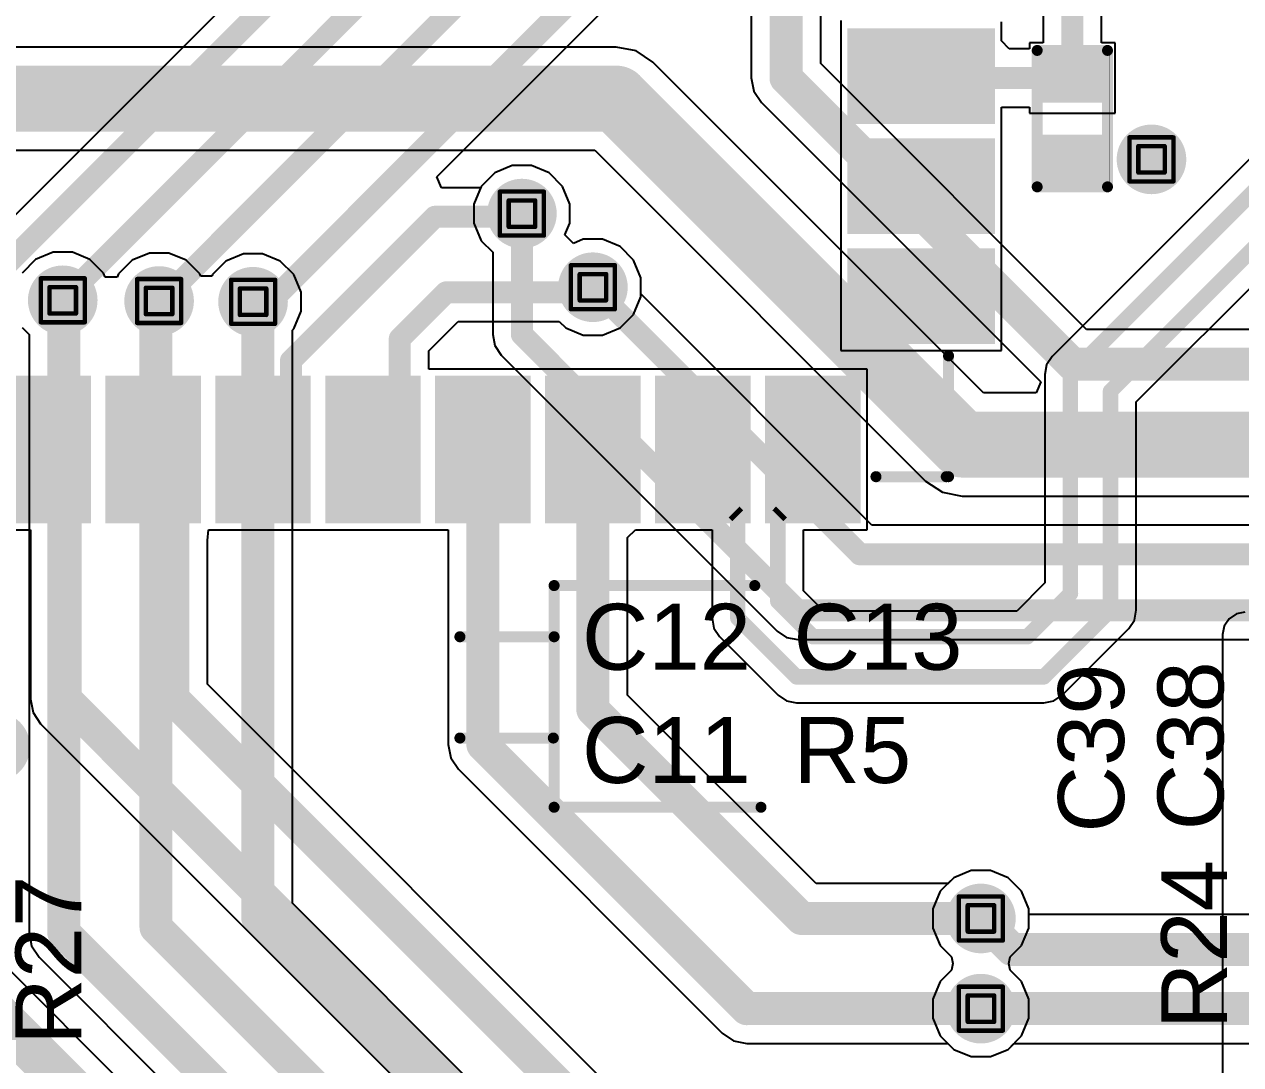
# Model space of a CAD drawing. Header units: inches. Extents: x -6 to 198, y 0 to 119.
# Drawn here: x 8.78 to 22.82, y 11.8 to 23.81 of the extents above; entities that cross this region are included whole.
import ezdxf

# ---------------------------------------------------------------- set-up
doc = ezdxf.new("R2010")
doc.units = ezdxf.units.IN
for name, color, linetype in [('Bottom Layer', 5, 'Continuous'), ('Bottom Solder', 6, 'Continuous'), ('Drill Drawing', 1, 'Continuous'), ('Top Layer', 1, 'Continuous'), ('Top Overlay', 2, 'Continuous'), ('Top Paste', 8, 'Continuous'), ('Top Solder', 216, 'Continuous'), ('Via Holes', 16, 'Continuous')]:
    doc.layers.add(name, color=color, linetype=linetype)
doc.styles.add('Arial', font='', dxfattribs={"height": 0.2})
doc.styles.get('Arial').set_extended_font_data('Arial')

# ---------------------------------------------------------------- blocks, each defined once
blk = doc.blocks.new('R___0402_24')
at = {"layer": 'Top Layer'}
for points in [[(-0.699, -0.318), (-0.699, 0.318), (-0.241, 0.318), (-0.241, -0.318)], [(0.241, -0.318), (0.241, 0.318), (0.699, 0.318), (0.699, -0.318)]]:
    blk.add_hatch(color=1, dxfattribs=at).paths.add_polyline_path(points)
at = {"layer": 'Top Paste'}
for points in [[(-0.699, -0.318), (-0.699, 0.318), (-0.241, 0.318), (-0.241, -0.318)], [(0.241, -0.318), (0.241, 0.318), (0.699, 0.318), (0.699, -0.318)]]:
    blk.add_hatch(color=8, dxfattribs=at).paths.add_polyline_path(points)
at = {"layer": 'Top Solder'}
for points in [[(-0.754, -0.373), (-0.754, 0.373), (-0.186, 0.373), (-0.186, -0.373)], [(0.186, -0.373), (0.186, 0.373), (0.754, 0.373), (0.754, -0.373)]]:
    blk.add_hatch(color=216, dxfattribs=at).paths.add_polyline_path(points)
at = {"layer": 'Top Overlay'}
for points, const_width in [([(-0.787, 0.406), (0.787, 0.406)], 0.127), ([(-0.787, 0.406), (-0.787, -0.406)], 0.127), ([(0.787, 0.406), (0.787, -0.406)], 0.127), ([(-0.787, -0.406), (0.787, -0.406)], 0.127), ([(-0.813, -0.432), (0.813, -0.432)], 0.00323)]:
    blk.add_lwpolyline(points, dxfattribs=dict(at, const_width=const_width))
for points, const_width in [([(-0.819, 0.406, 1), (-0.756, 0.406, 1)], 0.0635), ([(-0.819, 0.406, 1), (-0.756, 0.406, 1)], 0.0635), ([(0.756, 0.406, 1), (0.819, 0.406, 1)], 0.0635), ([(0.756, 0.406, 1), (0.819, 0.406, 1)], 0.0635), ([(-0.819, -0.406, 1), (-0.756, -0.406, 1)], 0.0635), ([(-0.819, -0.406, 1), (-0.756, -0.406, 1)], 0.0635), ([(0.756, -0.406, 1), (0.819, -0.406, 1)], 0.0635), ([(0.756, -0.406, 1), (0.819, -0.406, 1)], 0.0635), ([(-0.814, -0.432, 1), (-0.812, -0.432, 1)], 0.00161), ([(0.812, -0.432, 1), (0.814, -0.432, 1)], 0.00161)]:
    blk.add_lwpolyline(points, format="xyb", close=True, dxfattribs=dict(at, const_width=const_width))
blk = doc.blocks.new('41_SMD_M______31')
at = {"layer": 'Top Layer'}
for points in [[(-9.5, 1.71), (-8, 1.71), (-8, 0.81), (-9.5, 0.81)], [(-9.5, 0.44), (-8, 0.44), (-8, -0.46), (-9.5, -0.46)], [(-9.5, -0.83), (-8, -0.83), (-8, -1.73), (-9.5, -1.73)], [(-9.5, -2.1), (-8, -2.1), (-8, -3), (-9.5, -3)], [(-9.5, -3.37), (-8, -3.37), (-8, -4.27), (-9.5, -4.27)], [(-9.5, -4.64), (-8, -4.64), (-8, -5.54), (-9.5, -5.54)], [(-9.5, -5.91), (-8, -5.91), (-8, -6.81), (-9.5, -6.81)], [(-9.5, -7.18), (-8, -7.18), (-8, -8.08), (-9.5, -8.08)], [(-7.43, -9.63), (-7.43, -8.13), (-6.53, -8.13), (-6.53, -9.63)], [(-6.16, -9.63), (-6.16, -8.13), (-5.26, -8.13), (-5.26, -9.63)], [(-4.89, -9.63), (-4.89, -8.13), (-3.99, -8.13), (-3.99, -9.63)]]:
    blk.add_hatch(color=1, dxfattribs=at).paths.add_polyline_path(points)
at = {"layer": 'Top Paste'}
for points in [[(-9.5, 1.71), (-8, 1.71), (-8, 0.81), (-9.5, 0.81)], [(-9.5, 0.44), (-8, 0.44), (-8, -0.46), (-9.5, -0.46)], [(-9.5, -0.83), (-8, -0.83), (-8, -1.73), (-9.5, -1.73)], [(-9.5, -2.1), (-8, -2.1), (-8, -3), (-9.5, -3)], [(-9.5, -3.37), (-8, -3.37), (-8, -4.27), (-9.5, -4.27)], [(-9.5, -4.64), (-8, -4.64), (-8, -5.54), (-9.5, -5.54)], [(-9.5, -5.91), (-8, -5.91), (-8, -6.81), (-9.5, -6.81)], [(-9.5, -7.18), (-8, -7.18), (-8, -8.08), (-9.5, -8.08)], [(-7.43, -9.63), (-7.43, -8.13), (-6.53, -8.13), (-6.53, -9.63)], [(-6.16, -9.63), (-6.16, -8.13), (-5.26, -8.13), (-5.26, -9.63)], [(-4.89, -9.63), (-4.89, -8.13), (-3.99, -8.13), (-3.99, -9.63)]]:
    blk.add_hatch(color=8, dxfattribs=at).paths.add_polyline_path(points)
at = {"layer": 'Top Solder'}
for points in [[(-9.602, 1.812), (-7.898, 1.812), (-7.898, 0.708), (-9.602, 0.708)], [(-9.602, 0.542), (-7.898, 0.542), (-7.898, -0.562), (-9.602, -0.562)], [(-9.602, -0.728), (-7.898, -0.728), (-7.898, -1.832), (-9.602, -1.832)], [(-9.602, -1.998), (-7.898, -1.998), (-7.898, -3.102), (-9.602, -3.102)], [(-9.602, -3.268), (-7.898, -3.268), (-7.898, -4.372), (-9.602, -4.372)], [(-9.602, -4.538), (-7.898, -4.538), (-7.898, -5.642), (-9.602, -5.642)], [(-9.602, -5.808), (-7.898, -5.808), (-7.898, -6.912), (-9.602, -6.912)], [(-9.602, -7.078), (-7.898, -7.078), (-7.898, -8.182), (-9.602, -8.182)], [(-7.532, -9.732), (-7.532, -8.028), (-6.428, -8.028), (-6.428, -9.732)], [(-6.262, -9.732), (-6.262, -8.028), (-5.158, -8.028), (-5.158, -9.732)], [(-4.992, -9.732), (-4.992, -8.028), (-3.888, -8.028), (-3.888, -9.732)]]:
    blk.add_hatch(color=216, dxfattribs=at).paths.add_polyline_path(points)
at = {"layer": 'Top Overlay', "const_width": 0.127}
for points in [[(-9.064, -8.359), (-9.064, -9.171)], [(-9.064, -9.197), (-7.669, -9.197)]]:
    blk.add_lwpolyline(points, dxfattribs=at)
at = {"layer": 'Top Overlay', "const_width": 0.0635}
for points in [[(-9.096, -8.359, 1), (-9.032, -8.359, 1)], [(-9.096, -9.171, 1), (-9.032, -9.171, 1)], [(-9.096, -9.197, 1), (-9.032, -9.197, 1)], [(-7.701, -9.197, 1), (-7.637, -9.197, 1)]]:
    blk.add_lwpolyline(points, format="xyb", close=True, dxfattribs=at)

msp = doc.modelspace()

# ---------------------------------------------------------------- hatches: boundary and pattern name
at = {"layer": 'Bottom Layer'}
h = msp.add_hatch(color=5, dxfattribs=at)
edge = h.paths.add_edge_path()
edge.add_arc((21.793, 22.25), 0.3, 0, 360)
h = msp.add_hatch(color=5, dxfattribs=at)
edge = h.paths.add_edge_path()
edge.add_arc((14.522, 21.624), 0.3, 0, 360)
h = msp.add_hatch(color=5, dxfattribs=at)
edge = h.paths.add_edge_path()
edge.add_arc((15.342, 20.774), 0.3, 0, 360)
h = msp.add_hatch(color=5, dxfattribs=at)
edge = h.paths.add_edge_path()
edge.add_arc((9.219, 20.623), 0.3, 0, 360)
h = msp.add_hatch(color=5, dxfattribs=at)
edge = h.paths.add_edge_path()
edge.add_arc((10.332, 20.615), 0.3, 0, 360)
h = msp.add_hatch(color=5, dxfattribs=at)
edge = h.paths.add_edge_path()
edge.add_arc((11.417, 20.606), 0.3, 0, 360)
h = msp.add_hatch(color=5, dxfattribs=at)
edge = h.paths.add_edge_path()
edge.add_arc((19.823, 13.487), 0.3, 0, 360)
h = msp.add_hatch(color=5, dxfattribs=at)
edge = h.paths.add_edge_path()
edge.add_arc((19.823, 12.446), 0.3, 0, 360)
at = {"layer": 'Bottom Solder'}
h = msp.add_hatch(color=6, dxfattribs=at)
edge = h.paths.add_edge_path()
edge.add_arc((21.793, 22.25), 0.402, 0, 360)
h = msp.add_hatch(color=6, dxfattribs=at)
edge = h.paths.add_edge_path()
edge.add_arc((14.522, 21.624), 0.402, 0, 360)
h = msp.add_hatch(color=6, dxfattribs=at)
edge = h.paths.add_edge_path()
edge.add_arc((15.342, 20.774), 0.402, 0, 360)
h = msp.add_hatch(color=6, dxfattribs=at)
edge = h.paths.add_edge_path()
edge.add_arc((9.219, 20.623), 0.402, 0, 360)
h = msp.add_hatch(color=6, dxfattribs=at)
edge = h.paths.add_edge_path()
edge.add_arc((10.332, 20.615), 0.402, 0, 360)
h = msp.add_hatch(color=6, dxfattribs=at)
edge = h.paths.add_edge_path()
edge.add_arc((11.417, 20.606), 0.402, 0, 360)
h = msp.add_hatch(color=6, dxfattribs=at)
edge = h.paths.add_edge_path()
edge.add_arc((8.44, 15.469), 0.402, 0, 360)
h = msp.add_hatch(color=6, dxfattribs=at)
edge = h.paths.add_edge_path()
edge.add_arc((19.823, 13.487), 0.402, 0, 360)
h = msp.add_hatch(color=6, dxfattribs=at)
edge = h.paths.add_edge_path()
edge.add_arc((19.823, 12.446), 0.402, 0, 360)
at = {"layer": 'Top Layer'}
h = msp.add_hatch(color=1, dxfattribs=at)
edge = h.paths.add_edge_path()
edge.add_arc((21.793, 22.25), 0.3, 0, 360)
h = msp.add_hatch(color=1, dxfattribs=at)
edge = h.paths.add_edge_path()
edge.add_arc((14.522, 21.624), 0.3, 0, 360)
h = msp.add_hatch(color=1, dxfattribs=at)
edge = h.paths.add_edge_path()
edge.add_arc((15.342, 20.774), 0.3, 0, 360)
h = msp.add_hatch(color=1, dxfattribs=at)
edge = h.paths.add_edge_path()
edge.add_arc((9.219, 20.623), 0.3, 0, 360)
h = msp.add_hatch(color=1, dxfattribs=at)
edge = h.paths.add_edge_path()
edge.add_arc((10.332, 20.615), 0.3, 0, 360)
h = msp.add_hatch(color=1, dxfattribs=at)
edge = h.paths.add_edge_path()
edge.add_arc((11.417, 20.606), 0.3, 0, 360)
h = msp.add_hatch(color=1, dxfattribs=at)
edge = h.paths.add_edge_path()
edge.add_arc((19.823, 13.487), 0.3, 0, 360)
h = msp.add_hatch(color=1, dxfattribs=at)
edge = h.paths.add_edge_path()
edge.add_arc((19.823, 12.446), 0.3, 0, 360)
at = {"layer": 'Top Solder'}
h = msp.add_hatch(color=216, dxfattribs=at)
edge = h.paths.add_edge_path()
edge.add_arc((21.793, 22.25), 0.402, 0, 360)
h = msp.add_hatch(color=216, dxfattribs=at)
edge = h.paths.add_edge_path()
edge.add_arc((14.522, 21.624), 0.402, 0, 360)
h = msp.add_hatch(color=216, dxfattribs=at)
edge = h.paths.add_edge_path()
edge.add_arc((15.342, 20.774), 0.402, 0, 360)
h = msp.add_hatch(color=216, dxfattribs=at)
edge = h.paths.add_edge_path()
edge.add_arc((9.219, 20.623), 0.402, 0, 360)
h = msp.add_hatch(color=216, dxfattribs=at)
edge = h.paths.add_edge_path()
edge.add_arc((10.332, 20.615), 0.402, 0, 360)
h = msp.add_hatch(color=216, dxfattribs=at)
edge = h.paths.add_edge_path()
edge.add_arc((11.417, 20.606), 0.402, 0, 360)
h = msp.add_hatch(color=216, dxfattribs=at)
edge = h.paths.add_edge_path()
edge.add_arc((8.44, 15.469), 0.402, 0, 360)
h = msp.add_hatch(color=216, dxfattribs=at)
edge = h.paths.add_edge_path()
edge.add_arc((19.823, 13.487), 0.402, 0, 360)
h = msp.add_hatch(color=216, dxfattribs=at)
edge = h.paths.add_edge_path()
edge.add_arc((19.823, 12.446), 0.402, 0, 360)
at = {"layer": 'Via Holes'}
h = msp.add_hatch(color=7, dxfattribs=at)
edge = h.paths.add_edge_path()
edge.add_arc((21.793, 22.25), 0.15, 0, 360)
h = msp.add_hatch(color=7, dxfattribs=at)
edge = h.paths.add_edge_path()
edge.add_arc((14.522, 21.624), 0.15, 0, 360)
h = msp.add_hatch(color=7, dxfattribs=at)
edge = h.paths.add_edge_path()
edge.add_arc((15.342, 20.774), 0.15, 0, 360)
h = msp.add_hatch(color=7, dxfattribs=at)
edge = h.paths.add_edge_path()
edge.add_arc((9.219, 20.623), 0.15, 0, 360)
h = msp.add_hatch(color=7, dxfattribs=at)
edge = h.paths.add_edge_path()
edge.add_arc((10.332, 20.615), 0.15, 0, 360)
h = msp.add_hatch(color=7, dxfattribs=at)
edge = h.paths.add_edge_path()
edge.add_arc((11.417, 20.606), 0.15, 0, 360)
h = msp.add_hatch(color=7, dxfattribs=at)
edge = h.paths.add_edge_path()
edge.add_arc((19.823, 13.487), 0.15, 0, 360)
h = msp.add_hatch(color=7, dxfattribs=at)
edge = h.paths.add_edge_path()
edge.add_arc((19.823, 12.446), 0.15, 0, 360)

# ---------------------------------------------------------------- linework, layer by layer
at = {"layer": 'Bottom Layer'}
for p, q in [((17.171, 27.909), (17.171, 23.19)), ((17.974, 23.356), (17.974, 27.909)), ((15.612, 23.547), (5.06, 23.547)), ((15.84, 23.502), (15.612, 23.547)), ((16.034, 23.373), (15.84, 23.502)), ((19.852, 19.554), (16.034, 23.373)), ((21.043, 20.287), (17.974, 23.356)), ((17.171, 23.19), (17.202, 23.037)), ((17.202, 23.037), (17.289, 22.906)), ((17.289, 22.906), (20.514, 19.681)), ((5.06, 22.356), (15.366, 22.356)), ((15.366, 22.356), (19.185, 18.537)), ((14.208, 22.093), (14.052, 21.937)), ((14.411, 22.178), (14.208, 22.093)), ((14.632, 22.178), (14.411, 22.178)), ((14.835, 22.093), (14.632, 22.178)), ((14.991, 21.937), (14.835, 22.093)), ((14.052, 21.937), (13.968, 21.734)), ((15.076, 21.734), (14.991, 21.937)), ((13.968, 21.734), (13.968, 21.513)), ((15.076, 21.513), (15.076, 21.734)), ((13.968, 21.513), (14.052, 21.31)), ((15.019, 21.378), (15.076, 21.513)), ((15.117, 21.28), (15.019, 21.378)), ((14.052, 21.31), (14.185, 21.177)), ((15.231, 21.328), (15.117, 21.28)), ((15.452, 21.328), (15.231, 21.328)), ((15.655, 21.244), (15.452, 21.328)), ((15.811, 21.088), (15.655, 21.244)), ((8.906, 21.093), (8.75, 20.937)), ((9.109, 21.177), (8.906, 21.093)), ((9.33, 21.177), (9.109, 21.177)), ((9.533, 21.093), (9.33, 21.177)), ((9.689, 20.937), (9.533, 21.093)), ((10.019, 21.085), (9.863, 20.929)), ((10.222, 21.169), (10.019, 21.085)), ((10.443, 21.169), (10.222, 21.169)), ((10.646, 21.085), (10.443, 21.169)), ((10.802, 20.929), (10.646, 21.085)), ((11.104, 21.076), (10.948, 20.92)), ((11.307, 21.16), (11.104, 21.076)), ((11.528, 21.16), (11.307, 21.16)), ((11.731, 21.076), (11.528, 21.16)), ((11.887, 20.92), (11.731, 21.076)), ((14.185, 21.177), (14.185, 20.229)), ((15.896, 20.884), (15.811, 21.088)), ((9.709, 20.889), (9.689, 20.937)), ((9.846, 20.889), (9.709, 20.889)), ((9.863, 20.929), (9.846, 20.889)), ((10.813, 20.902), (10.802, 20.929)), ((10.94, 20.902), (10.813, 20.902)), ((10.948, 20.92), (10.94, 20.902)), ((11.971, 20.717), (11.887, 20.92)), ((15.896, 20.696), (15.896, 20.884)), ((11.971, 20.496), (11.971, 20.717)), ((18.564, 18.027), (15.896, 20.696)), ((11.887, 20.293), (11.971, 20.496)), ((8.75, 20.309), (8.83, 20.229)), ((8.83, 20.229), (8.83, 13.324)), ((11.872, 20.278), (11.887, 20.293)), ((11.872, 13.662), (11.872, 20.278)), ((14.185, 20.229), (14.211, 20.1)), ((36.823, 20.287), (21.043, 20.287)), ((14.211, 20.1), (14.284, 19.991)), ((14.284, 19.991), (17.469, 16.805)), ((20.514, 19.681), (20.462, 19.554)), ((20.462, 19.554), (19.852, 19.554)), ((19.185, 18.537), (19.378, 18.408)), ((19.378, 18.408), (19.606, 18.363)), ((19.606, 18.363), (52.487, 18.363)), ((47.133, 18.027), (18.564, 18.027)), ((17.469, 16.805), (17.578, 16.732)), ((17.578, 16.732), (17.707, 16.707)), ((17.707, 16.707), (46.371, 16.707)), ((19.509, 13.957), (19.353, 13.801)), ((19.712, 14.041), (19.509, 13.957)), ((19.933, 14.041), (19.712, 14.041)), ((20.136, 13.957), (19.933, 14.041)), ((20.292, 13.801), (20.136, 13.957)), ((19.353, 13.801), (19.269, 13.598)), ((20.377, 13.598), (20.292, 13.801)), ((15.65, 9.885), (11.872, 13.662)), ((10.499, 10.998), (7.972, 13.525)), ((19.269, 13.598), (19.269, 13.377)), ((20.377, 13.531), (20.377, 13.598)), ((31.734, 13.531), (20.377, 13.531)), ((19.269, 13.377), (19.353, 13.174)), ((8.83, 13.324), (8.86, 13.17)), ((8.86, 13.17), (8.947, 13.04)), ((19.353, 13.174), (19.484, 13.043)), ((8.947, 13.04), (13.772, 8.216)), ((19.484, 13.043), (19.499, 12.967)), ((19.499, 12.967), (19.484, 12.891)), ((19.484, 12.891), (19.353, 12.76)), ((19.353, 12.76), (19.269, 12.556)), ((19.269, 12.556), (19.269, 12.336)), ((19.269, 12.336), (19.353, 12.132)), ((19.353, 12.132), (19.509, 11.976)), ((19.509, 11.976), (19.712, 11.892)), ((19.933, 11.892), (20.136, 11.976)), ((20.136, 11.976), (20.205, 12.045)), ((20.205, 12.045), (32.105, 12.045)), ((19.712, 11.892), (19.933, 11.892))]:
    msp.add_line(p, q, dxfattribs=at)
for points, const_width in [([(17.573, 23.19), (17.573, 28.291)], 0.381), ([(4.42, 22.951), (15.612, 22.951)], 0.762), ([(15.612, 22.951), (19.606, 18.958)], 0.762), ([(17.573, 23.19), (20.877, 19.886)], 0.381), ([(14.522, 20.229), (14.522, 21.624)], 0.254), ([(9.231, 13.324), (9.231, 20.611)], 0.381), ([(10.296, 20.579), (10.332, 20.615)], 0.381), ([(11.417, 20.606), (11.459, 20.564)], 0.381), ([(15.342, 20.774), (18.425, 17.691)], 0.254), ([(10.296, 13.383), (10.296, 20.579)], 0.381), ([(11.459, 20.41), (11.459, 20.564)], 0.381), ([(11.459, 20.41), (11.471, 20.398)], 0.381), ([(11.471, 13.496), (11.471, 20.398)], 0.381), ([(14.522, 20.229), (17.707, 17.043)], 0.254), ([(20.877, 19.886), (64.445, 19.886)], 0.381), ([(19.606, 18.958), (32.029, 18.958)], 0.762), ([(18.425, 17.691), (47.133, 17.691)], 0.254), ([(17.707, 17.043), (46.511, 17.043)], 0.254), ([(11.471, 13.496), (15.366, 9.601)], 0.381), ([(19.823, 13.487), (20.18, 13.13)], 0.381), ([(7.506, 13.332), (10.169, 10.669)], 0.508), ([(9.231, 13.324), (14.173, 8.382)], 0.381), ([(10.296, 13.383), (14.405, 9.275)], 0.381), ([(20.18, 13.13), (31.9, 13.13)], 0.381), ([(19.823, 12.446), (32.487, 12.446)], 0.381)]:
    msp.add_lwpolyline(points, dxfattribs=dict(at, const_width=const_width))
for points, const_width in [([(15.422, 22.951, 1), (15.803, 22.951, 1)], 0.381), ([(15.422, 22.951, 1), (15.803, 22.951, 1)], 0.381), ([(17.477, 23.19, 1), (17.668, 23.19, 1)], 0.191), ([(17.477, 23.19, 1), (17.668, 23.19, 1)], 0.191), ([(14.458, 21.624, 1), (14.585, 21.624, 1)], 0.127), ([(9.136, 20.611, 1), (9.326, 20.611, 1)], 0.191), ([(10.237, 20.615, 1), (10.428, 20.615, 1)], 0.191), ([(11.322, 20.606, 1), (11.513, 20.606, 1)], 0.191), ([(15.278, 20.774, 1), (15.405, 20.774, 1)], 0.127), ([(10.201, 20.579, 1), (10.391, 20.579, 1)], 0.191), ([(10.201, 20.579, 1), (10.391, 20.579, 1)], 0.191), ([(11.364, 20.564, 1), (11.555, 20.564, 1)], 0.191), ([(11.364, 20.564, 1), (11.555, 20.564, 1)], 0.191), ([(11.364, 20.41, 1), (11.555, 20.41, 1)], 0.191), ([(11.364, 20.41, 1), (11.555, 20.41, 1)], 0.191), ([(11.376, 20.398, 1), (11.566, 20.398, 1)], 0.191), ([(11.376, 20.398, 1), (11.566, 20.398, 1)], 0.191), ([(14.458, 20.229, 1), (14.585, 20.229, 1)], 0.127), ([(14.458, 20.229, 1), (14.585, 20.229, 1)], 0.127), ([(20.782, 19.886, 1), (20.972, 19.886, 1)], 0.191), ([(20.782, 19.886, 1), (20.972, 19.886, 1)], 0.191), ([(19.415, 18.958, 1), (19.796, 18.958, 1)], 0.381), ([(19.415, 18.958, 1), (19.796, 18.958, 1)], 0.381), ([(18.361, 17.691, 1), (18.488, 17.691, 1)], 0.127), ([(18.361, 17.691, 1), (18.488, 17.691, 1)], 0.127), ([(17.644, 17.043, 1), (17.771, 17.043, 1)], 0.127), ([(17.644, 17.043, 1), (17.771, 17.043, 1)], 0.127), ([(11.376, 13.496, 1), (11.566, 13.496, 1)], 0.191), ([(11.376, 13.496, 1), (11.566, 13.496, 1)], 0.191), ([(19.727, 13.487, 1), (19.918, 13.487, 1)], 0.191), ([(9.136, 13.324, 1), (9.326, 13.324, 1)], 0.191), ([(9.136, 13.324, 1), (9.326, 13.324, 1)], 0.191), ([(10.201, 13.383, 1), (10.391, 13.383, 1)], 0.191), ([(10.201, 13.383, 1), (10.391, 13.383, 1)], 0.191), ([(20.085, 13.13, 1), (20.276, 13.13, 1)], 0.191), ([(20.085, 13.13, 1), (20.276, 13.13, 1)], 0.191), ([(19.727, 12.446, 1), (19.918, 12.446, 1)], 0.191)]:
    msp.add_lwpolyline(points, format="xyb", close=True, dxfattribs=dict(at, const_width=const_width))
at = {"layer": 'Drill Drawing', "const_width": 0.0508}
for points in [[(21.539, 22.504), (22.047, 22.504)], [(21.539, 21.996), (21.539, 22.504)], [(22.047, 21.996), (22.047, 22.504)], [(21.641, 22.403), (21.946, 22.403)], [(21.641, 22.098), (21.641, 22.403)], [(21.946, 22.098), (21.946, 22.403)], [(21.641, 22.098), (21.946, 22.098)], [(21.539, 21.996), (22.047, 21.996)], [(14.268, 21.878), (14.776, 21.878)], [(14.268, 21.37), (14.268, 21.878)], [(14.369, 21.776), (14.674, 21.776)], [(14.369, 21.471), (14.369, 21.776)], [(14.674, 21.471), (14.674, 21.776)], [(14.776, 21.37), (14.776, 21.878)], [(14.369, 21.471), (14.674, 21.471)], [(14.268, 21.37), (14.776, 21.37)], [(15.088, 21.028), (15.596, 21.028)], [(15.088, 20.52), (15.088, 21.028)], [(15.189, 20.926), (15.494, 20.926)], [(15.189, 20.622), (15.189, 20.926)], [(15.494, 20.622), (15.494, 20.926)], [(15.596, 20.52), (15.596, 21.028)], [(8.965, 20.877), (9.473, 20.877)], [(8.965, 20.369), (8.965, 20.877)], [(9.067, 20.775), (9.372, 20.775)], [(9.067, 20.471), (9.067, 20.775)], [(9.372, 20.471), (9.372, 20.775)], [(9.473, 20.369), (9.473, 20.877)], [(10.078, 20.869), (10.586, 20.869)], [(10.078, 20.361), (10.078, 20.869)], [(10.18, 20.768), (10.485, 20.768)], [(10.18, 20.463), (10.18, 20.768)], [(10.485, 20.463), (10.485, 20.768)], [(10.586, 20.361), (10.586, 20.869)], [(11.163, 20.86), (11.671, 20.86)], [(11.163, 20.352), (11.163, 20.86)], [(11.671, 20.352), (11.671, 20.86)], [(11.265, 20.759), (11.57, 20.759)], [(11.265, 20.454), (11.265, 20.759)], [(11.57, 20.454), (11.57, 20.759)], [(15.088, 20.52), (15.596, 20.52)], [(15.189, 20.622), (15.494, 20.622)], [(8.965, 20.369), (9.473, 20.369)], [(9.067, 20.471), (9.372, 20.471)], [(10.078, 20.361), (10.586, 20.361)], [(10.18, 20.463), (10.485, 20.463)], [(11.163, 20.352), (11.671, 20.352)], [(11.265, 20.454), (11.57, 20.454)], [(19.569, 13.741), (20.077, 13.741)], [(19.569, 13.233), (19.569, 13.741)], [(20.077, 13.233), (20.077, 13.741)], [(19.67, 13.64), (19.975, 13.64)], [(19.67, 13.335), (19.67, 13.64)], [(19.975, 13.335), (19.975, 13.64)], [(19.67, 13.335), (19.975, 13.335)], [(19.569, 13.233), (20.077, 13.233)], [(19.569, 12.7), (20.077, 12.7)], [(19.569, 12.192), (19.569, 12.7)], [(20.077, 12.192), (20.077, 12.7)], [(19.67, 12.598), (19.975, 12.598)], [(19.67, 12.294), (19.67, 12.598)], [(19.975, 12.294), (19.975, 12.598)], [(19.67, 12.294), (19.975, 12.294)], [(19.569, 12.192), (20.077, 12.192)]]:
    msp.add_lwpolyline(points, dxfattribs=at)
at = {"layer": 'Drill Drawing', "const_width": 0.0254}
for points in [[(21.526, 22.504, 1), (21.552, 22.504, 1)], [(21.526, 22.504, 1), (21.552, 22.504, 1)], [(22.035, 22.504, 1), (22.06, 22.504, 1)], [(22.035, 22.504, 1), (22.06, 22.504, 1)], [(21.628, 22.403, 1), (21.654, 22.403, 1)], [(21.628, 22.403, 1), (21.654, 22.403, 1)], [(21.933, 22.403, 1), (21.958, 22.403, 1)], [(21.933, 22.403, 1), (21.958, 22.403, 1)], [(21.628, 22.098, 1), (21.654, 22.098, 1)], [(21.628, 22.098, 1), (21.654, 22.098, 1)], [(21.933, 22.098, 1), (21.958, 22.098, 1)], [(21.933, 22.098, 1), (21.958, 22.098, 1)], [(21.526, 21.996, 1), (21.552, 21.996, 1)], [(21.526, 21.996, 1), (21.552, 21.996, 1)], [(22.035, 21.996, 1), (22.06, 21.996, 1)], [(22.035, 21.996, 1), (22.06, 21.996, 1)], [(14.255, 21.878, 1), (14.28, 21.878, 1)], [(14.255, 21.878, 1), (14.28, 21.878, 1)], [(14.357, 21.776, 1), (14.382, 21.776, 1)], [(14.357, 21.776, 1), (14.382, 21.776, 1)], [(14.661, 21.776, 1), (14.687, 21.776, 1)], [(14.661, 21.776, 1), (14.687, 21.776, 1)], [(14.763, 21.878, 1), (14.788, 21.878, 1)], [(14.763, 21.878, 1), (14.788, 21.878, 1)], [(14.357, 21.471, 1), (14.382, 21.471, 1)], [(14.357, 21.471, 1), (14.382, 21.471, 1)], [(14.661, 21.471, 1), (14.687, 21.471, 1)], [(14.661, 21.471, 1), (14.687, 21.471, 1)], [(14.255, 21.37, 1), (14.28, 21.37, 1)], [(14.255, 21.37, 1), (14.28, 21.37, 1)], [(14.763, 21.37, 1), (14.788, 21.37, 1)], [(14.763, 21.37, 1), (14.788, 21.37, 1)], [(15.075, 21.028, 1), (15.1, 21.028, 1)], [(15.075, 21.028, 1), (15.1, 21.028, 1)], [(15.177, 20.926, 1), (15.202, 20.926, 1)], [(15.177, 20.926, 1), (15.202, 20.926, 1)], [(15.481, 20.926, 1), (15.507, 20.926, 1)], [(15.481, 20.926, 1), (15.507, 20.926, 1)], [(15.583, 21.028, 1), (15.608, 21.028, 1)], [(15.583, 21.028, 1), (15.608, 21.028, 1)], [(8.953, 20.877, 1), (8.978, 20.877, 1)], [(8.953, 20.877, 1), (8.978, 20.877, 1)], [(9.054, 20.775, 1), (9.08, 20.775, 1)], [(9.054, 20.775, 1), (9.08, 20.775, 1)], [(9.359, 20.775, 1), (9.385, 20.775, 1)], [(9.359, 20.775, 1), (9.385, 20.775, 1)], [(9.461, 20.877, 1), (9.486, 20.877, 1)], [(9.461, 20.877, 1), (9.486, 20.877, 1)], [(10.066, 20.869, 1), (10.091, 20.869, 1)], [(10.066, 20.869, 1), (10.091, 20.869, 1)], [(10.167, 20.768, 1), (10.193, 20.768, 1)], [(10.167, 20.768, 1), (10.193, 20.768, 1)], [(10.472, 20.768, 1), (10.498, 20.768, 1)], [(10.472, 20.768, 1), (10.498, 20.768, 1)], [(10.574, 20.869, 1), (10.599, 20.869, 1)], [(10.574, 20.869, 1), (10.599, 20.869, 1)], [(11.151, 20.86, 1), (11.176, 20.86, 1)], [(11.151, 20.86, 1), (11.176, 20.86, 1)], [(11.659, 20.86, 1), (11.684, 20.86, 1)], [(11.659, 20.86, 1), (11.684, 20.86, 1)], [(11.252, 20.759, 1), (11.278, 20.759, 1)], [(11.252, 20.759, 1), (11.278, 20.759, 1)], [(11.557, 20.759, 1), (11.583, 20.759, 1)], [(11.557, 20.759, 1), (11.583, 20.759, 1)], [(15.075, 20.52, 1), (15.1, 20.52, 1)], [(15.075, 20.52, 1), (15.1, 20.52, 1)], [(15.177, 20.622, 1), (15.202, 20.622, 1)], [(15.177, 20.622, 1), (15.202, 20.622, 1)], [(15.481, 20.622, 1), (15.507, 20.622, 1)], [(15.481, 20.622, 1), (15.507, 20.622, 1)], [(15.583, 20.52, 1), (15.608, 20.52, 1)], [(15.583, 20.52, 1), (15.608, 20.52, 1)], [(8.953, 20.369, 1), (8.978, 20.369, 1)], [(8.953, 20.369, 1), (8.978, 20.369, 1)], [(9.054, 20.471, 1), (9.08, 20.471, 1)], [(9.054, 20.471, 1), (9.08, 20.471, 1)], [(9.359, 20.471, 1), (9.385, 20.471, 1)], [(9.359, 20.471, 1), (9.385, 20.471, 1)], [(9.461, 20.369, 1), (9.486, 20.369, 1)], [(9.461, 20.369, 1), (9.486, 20.369, 1)], [(10.066, 20.361, 1), (10.091, 20.361, 1)], [(10.066, 20.361, 1), (10.091, 20.361, 1)], [(10.167, 20.463, 1), (10.193, 20.463, 1)], [(10.167, 20.463, 1), (10.193, 20.463, 1)], [(10.472, 20.463, 1), (10.498, 20.463, 1)], [(10.472, 20.463, 1), (10.498, 20.463, 1)], [(10.574, 20.361, 1), (10.599, 20.361, 1)], [(10.574, 20.361, 1), (10.599, 20.361, 1)], [(11.151, 20.352, 1), (11.176, 20.352, 1)], [(11.151, 20.352, 1), (11.176, 20.352, 1)], [(11.252, 20.454, 1), (11.278, 20.454, 1)], [(11.252, 20.454, 1), (11.278, 20.454, 1)], [(11.557, 20.454, 1), (11.583, 20.454, 1)], [(11.557, 20.454, 1), (11.583, 20.454, 1)], [(11.659, 20.352, 1), (11.684, 20.352, 1)], [(11.659, 20.352, 1), (11.684, 20.352, 1)], [(19.556, 13.741, 1), (19.581, 13.741, 1)], [(19.556, 13.741, 1), (19.581, 13.741, 1)], [(20.064, 13.741, 1), (20.089, 13.741, 1)], [(20.064, 13.741, 1), (20.089, 13.741, 1)], [(19.658, 13.64, 1), (19.683, 13.64, 1)], [(19.658, 13.64, 1), (19.683, 13.64, 1)], [(19.962, 13.64, 1), (19.988, 13.64, 1)], [(19.962, 13.64, 1), (19.988, 13.64, 1)], [(19.658, 13.335, 1), (19.683, 13.335, 1)], [(19.658, 13.335, 1), (19.683, 13.335, 1)], [(19.962, 13.335, 1), (19.988, 13.335, 1)], [(19.962, 13.335, 1), (19.988, 13.335, 1)], [(19.556, 13.233, 1), (19.581, 13.233, 1)], [(19.556, 13.233, 1), (19.581, 13.233, 1)], [(20.064, 13.233, 1), (20.089, 13.233, 1)], [(20.064, 13.233, 1), (20.089, 13.233, 1)], [(19.556, 12.7, 1), (19.581, 12.7, 1)], [(19.556, 12.7, 1), (19.581, 12.7, 1)], [(20.064, 12.7, 1), (20.089, 12.7, 1)], [(20.064, 12.7, 1), (20.089, 12.7, 1)], [(19.658, 12.598, 1), (19.683, 12.598, 1)], [(19.658, 12.598, 1), (19.683, 12.598, 1)], [(19.962, 12.598, 1), (19.988, 12.598, 1)], [(19.962, 12.598, 1), (19.988, 12.598, 1)], [(19.658, 12.294, 1), (19.683, 12.294, 1)], [(19.658, 12.294, 1), (19.683, 12.294, 1)], [(19.962, 12.294, 1), (19.988, 12.294, 1)], [(19.962, 12.294, 1), (19.988, 12.294, 1)], [(19.556, 12.192, 1), (19.581, 12.192, 1)], [(19.556, 12.192, 1), (19.581, 12.192, 1)], [(20.064, 12.192, 1), (20.089, 12.192, 1)], [(20.064, 12.192, 1), (20.089, 12.192, 1)]]:
    msp.add_lwpolyline(points, format="xyb", close=True, dxfattribs=at)
at = {"layer": 'Top Layer'}
for p, q in [((16.725, 29.663), (7.484, 20.422)), ((20.542, 27.844), (20.542, 23.597)), ((21.215, 23.597), (21.215, 27.844)), ((25.569, 24.898), (20.647, 19.976)), ((21.617, 19.45), (26.54, 24.372)), ((13.539, 22.05), (15.584, 24.095)), ((18.204, 23.854), (18.204, 23.727)), ((20.059, 23.617), (20.059, 23.839)), ((18.204, 23.727), (18.204, 22.696)), ((20.149, 23.527), (20.059, 23.617)), ((20.384, 23.527), (20.149, 23.527)), ((20.542, 23.597), (20.384, 23.597)), ((20.384, 23.597), (20.384, 23.527)), ((21.374, 23.597), (21.215, 23.597)), ((21.374, 22.784), (21.374, 23.597)), ((20.059, 22.696), (20.059, 22.854)), ((20.059, 22.854), (20.384, 22.854)), ((20.384, 22.854), (20.384, 22.784)), ((20.384, 22.784), (21.374, 22.784)), ((18.204, 22.696), (18.204, 22.584)), ((20.059, 22.569), (20.059, 22.696)), ((18.204, 22.584), (18.204, 22.457)), ((20.059, 22.457), (20.059, 22.569)), ((18.204, 22.457), (18.204, 21.426)), ((20.059, 21.426), (20.059, 22.457)), ((14.208, 22.093), (14.052, 21.937)), ((14.411, 22.178), (14.208, 22.093)), ((14.632, 22.178), (14.411, 22.178)), ((14.835, 22.093), (14.632, 22.178)), ((14.991, 21.937), (14.835, 22.093)), ((13.592, 21.923), (13.539, 22.05)), ((14.046, 21.923), (13.592, 21.923)), ((14.052, 21.937), (14.046, 21.923)), ((15.076, 21.734), (14.991, 21.937)), ((15.076, 21.513), (15.076, 21.734)), ((15.019, 21.378), (15.076, 21.513)), ((15.117, 21.28), (15.019, 21.378)), ((18.204, 21.426), (18.204, 21.314)), ((20.059, 21.299), (20.059, 21.426)), ((15.231, 21.328), (15.117, 21.28)), ((15.452, 21.328), (15.231, 21.328)), ((15.655, 21.244), (15.452, 21.328)), ((15.811, 21.088), (15.655, 21.244)), ((18.204, 21.314), (18.204, 21.187)), ((20.059, 21.187), (20.059, 21.299)), ((15.896, 20.884), (15.811, 21.088)), ((18.204, 21.187), (18.204, 20.044)), ((20.059, 20.044), (20.059, 21.187)), ((15.896, 20.664), (15.896, 20.884)), ((15.811, 20.46), (15.896, 20.664)), ((13.448, 20.04), (13.786, 20.378)), ((13.786, 20.378), (14.954, 20.378)), ((14.954, 20.378), (15.028, 20.304)), ((15.655, 20.304), (15.811, 20.46)), ((15.028, 20.304), (15.231, 20.22)), ((15.452, 20.22), (15.655, 20.304)), ((15.231, 20.22), (15.452, 20.22)), ((13.448, 19.829), (13.448, 20.04)), ((18.204, 20.044), (20.059, 20.044)), ((20.647, 19.976), (20.582, 19.879)), ((14.699, 19.829), (13.448, 19.829)), ((14.714, 19.829), (14.699, 19.829)), ((14.699, 19.829), (14.699, 19.829)), ((15.857, 19.829), (14.714, 19.829)), ((14.714, 19.829), (14.714, 19.829)), ((15.984, 19.829), (15.857, 19.829)), ((16.096, 19.829), (15.984, 19.829)), ((17.239, 19.829), (16.096, 19.829)), ((17.254, 19.829), (17.239, 19.829)), ((17.239, 19.829), (17.239, 19.829)), ((18.509, 19.829), (17.254, 19.829)), ((17.254, 19.829), (17.254, 19.829)), ((18.509, 17.974), (18.509, 19.829)), ((20.582, 19.879), (20.56, 19.765)), ((20.56, 19.765), (20.56, 17.36)), ((21.617, 17.046), (21.617, 19.45)), ((8.476, 17.974), (8.845, 17.974)), ((8.845, 17.974), (8.845, 16.019)), ((10.892, 17.852), (10.904, 17.974)), ((10.892, 16.192), (10.892, 17.852)), ((10.904, 17.974), (11.019, 17.974)), ((11.019, 17.974), (12.047, 17.974)), ((12.047, 17.974), (12.159, 17.974)), ((12.159, 17.974), (12.159, 17.974)), ((12.159, 17.974), (12.174, 17.974)), ((12.174, 17.974), (12.174, 17.974)), ((12.174, 17.974), (13.317, 17.974)), ((13.317, 17.974), (13.429, 17.974)), ((13.429, 17.974), (13.429, 17.974)), ((13.429, 17.974), (13.444, 17.974)), ((13.444, 17.974), (13.444, 17.974)), ((13.444, 17.974), (13.67, 17.974)), ((13.67, 17.974), (13.67, 15.494)), ((15.743, 17.884), (15.833, 17.974)), ((15.743, 16.065), (15.743, 17.884)), ((15.833, 17.974), (15.969, 17.974)), ((15.969, 17.974), (16.096, 17.974)), ((16.096, 17.974), (16.718, 17.974)), ((16.718, 17.974), (16.718, 16.954)), ((17.776, 17.269), (17.776, 17.974)), ((17.776, 17.974), (18.509, 17.974)), ((20.56, 17.36), (20.236, 17.036)), ((18.008, 17.036), (17.776, 17.269)), ((20.236, 17.036), (18.008, 17.036)), ((21.595, 16.932), (21.617, 17.046)), ((22.773, 17.003), (22.689, 16.947)), ((22.873, 17.023), (22.773, 17.003)), ((16.718, 16.954), (16.74, 16.84)), ((21.53, 16.835), (21.595, 16.932)), ((22.633, 16.863), (22.614, 16.764)), ((22.689, 16.947), (22.633, 16.863)), ((16.74, 16.84), (16.805, 16.743)), ((16.805, 16.743), (17.482, 16.066)), ((20.761, 16.066), (21.53, 16.835)), ((22.614, 16.764), (22.614, 15.977)), ((17.953, 9.131), (10.892, 16.192)), ((8.845, 16.019), (8.876, 15.866)), ((17.919, 13.889), (15.743, 16.065)), ((17.482, 16.066), (17.579, 16.001)), ((20.664, 16.001), (20.761, 16.066)), ((17.579, 16.001), (17.693, 15.978)), ((17.693, 15.978), (20.55, 15.978)), ((20.55, 15.978), (20.664, 16.001)), ((22.614, 15.977), (22.614, 11.912)), ((8.876, 15.866), (8.963, 15.735)), ((8.963, 15.735), (16.018, 8.681)), ((13.67, 15.494), (13.701, 15.34)), ((13.701, 15.34), (13.788, 15.21)), ((13.788, 15.21), (16.836, 12.162)), ((19.509, 13.957), (19.441, 13.889)), ((19.712, 14.041), (19.509, 13.957)), ((19.933, 14.041), (19.712, 14.041)), ((20.136, 13.957), (19.933, 14.041)), ((20.292, 13.801), (20.136, 13.957)), ((19.441, 13.889), (17.919, 13.889)), ((20.377, 13.598), (20.292, 13.801)), ((20.377, 13.377), (20.377, 13.598)), ((20.292, 13.174), (20.377, 13.377)), ((20.161, 13.043), (20.292, 13.174)), ((20.147, 12.967), (20.161, 13.043)), ((20.161, 12.891), (20.147, 12.967)), ((20.292, 12.76), (20.161, 12.891)), ((20.377, 12.556), (20.292, 12.76)), ((20.377, 12.336), (20.377, 12.556)), ((20.292, 12.132), (20.377, 12.336)), ((16.836, 12.162), (16.966, 12.075)), ((20.136, 11.976), (20.292, 12.132)), ((16.966, 12.075), (17.12, 12.045)), ((17.12, 12.045), (19.441, 12.045)), ((19.441, 12.045), (19.509, 11.976)), ((19.509, 11.976), (19.712, 11.892)), ((19.933, 11.892), (20.136, 11.976)), ((19.712, 11.892), (19.933, 11.892)), ((22.614, 11.912), (22.614, 10.757))]:
    msp.add_line(p, q, dxfattribs=at)
for points, const_width in [([(7.722, 20.184), (17.062, 29.524)], 0.254), ([(20.879, 23.19), (20.879, 28.291)], 0.254), ([(12.246, 23.651), (15.335, 26.74)], 0.254), ([(10.353, 20.615), (15.252, 25.515)], 0.254), ([(20.857, 19.765), (25.867, 24.775)], 0.178), ([(21.32, 19.574), (26.329, 24.583)], 0.178), ([(11.685, 20.673), (15.445, 24.432)], 0.254), ([(9.219, 20.623), (12.246, 23.65)], 0.254), ([(12.246, 23.65), (12.246, 23.651)], 0.254), ([(19.132, 23.211), (19.153, 23.19)], 0.254), ([(19.153, 23.19), (20.879, 23.19)], 0.254), ([(11.855, 19.925), (13.517, 21.587)], 0.254), ([(13.517, 21.587), (14.485, 21.587)], 0.254), ([(14.485, 21.587), (14.522, 21.624)], 0.254), ([(11.417, 20.606), (11.484, 20.673)], 0.254), ([(11.484, 20.673), (11.685, 20.673)], 0.254), ([(13.112, 20.18), (13.647, 20.715)], 0.254), ([(13.647, 20.715), (15.283, 20.715)], 0.254), ([(15.283, 20.715), (15.342, 20.774)], 0.254), ([(13.112, 19.211), (13.112, 20.18)], 0.254), ([(11.855, 19.224), (11.855, 19.925)], 0.254), ([(20.857, 17.237), (20.857, 19.765)], 0.178), ([(21.32, 17.046), (21.32, 19.574)], 0.178), ([(11.532, 18.901), (11.855, 19.224)], 0.254), ([(12.802, 18.901), (13.112, 19.211)], 0.254), ([(8.992, 18.901), (9.247, 18.646)], 0.381), ([(10.262, 18.901), (10.49, 18.673)], 0.381), ([(14.072, 15.494), (14.072, 18.901)], 0.381), ([(15.342, 15.898), (15.342, 18.901)], 0.381), ([(16.612, 18.901), (16.973, 18.54)], 0.178), ([(17.52, 18.54), (17.882, 18.901)], 0.178), ([(9.247, 16.019), (9.247, 18.646)], 0.381), ([(10.49, 16.026), (10.49, 18.673)], 0.381), ([(16.973, 18.179), (16.973, 18.54)], 0.178), ([(17.52, 18.179), (17.52, 18.54)], 0.178), ([(16.973, 18.179), (17.015, 18.136)], 0.178), ([(17.478, 18.136), (17.52, 18.179)], 0.178), ([(17.015, 16.954), (17.015, 18.136)], 0.178), ([(17.478, 17.145), (17.478, 18.136)], 0.178), ([(20.359, 16.739), (20.857, 17.237)], 0.178), ([(17.478, 17.145), (17.884, 16.739)], 0.178), ([(17.015, 16.954), (17.693, 16.276)], 0.178), ([(20.55, 16.276), (21.32, 17.046)], 0.178), ([(17.884, 16.739), (20.359, 16.739)], 0.178), ([(17.693, 16.276), (20.55, 16.276)], 0.178), ([(9.247, 16.019), (16.419, 8.847)], 0.381), ([(10.49, 16.026), (17.669, 8.847)], 0.381), ([(15.342, 15.898), (17.753, 13.487)], 0.381), ([(14.072, 15.494), (17.12, 12.446)], 0.381), ([(17.753, 13.487), (19.823, 13.487)], 0.381), ([(17.12, 12.446), (19.823, 12.446)], 0.381)]:
    msp.add_lwpolyline(points, dxfattribs=dict(at, const_width=const_width))
for points, const_width in [([(12.183, 23.651, 1), (12.31, 23.651, 1)], 0.127), ([(12.183, 23.651, 1), (12.31, 23.651, 1)], 0.127), ([(12.183, 23.65, 1), (12.31, 23.65, 1)], 0.127), ([(12.183, 23.65, 1), (12.31, 23.65, 1)], 0.127), ([(19.068, 23.211, 1), (19.195, 23.211, 1)], 0.127), ([(19.089, 23.19, 1), (19.216, 23.19, 1)], 0.127), ([(19.089, 23.19, 1), (19.216, 23.19, 1)], 0.127), ([(20.815, 23.19, 1), (20.942, 23.19, 1)], 0.127), ([(20.815, 23.19, 1), (20.942, 23.19, 1)], 0.127), ([(13.453, 21.587, 1), (13.58, 21.587, 1)], 0.127), ([(13.453, 21.587, 1), (13.58, 21.587, 1)], 0.127), ([(14.421, 21.587, 1), (14.548, 21.587, 1)], 0.127), ([(14.421, 21.587, 1), (14.548, 21.587, 1)], 0.127), ([(14.458, 21.624, 1), (14.585, 21.624, 1)], 0.127), ([(11.42, 20.673, 1), (11.547, 20.673, 1)], 0.127), ([(11.42, 20.673, 1), (11.547, 20.673, 1)], 0.127), ([(11.622, 20.673, 1), (11.749, 20.673, 1)], 0.127), ([(11.622, 20.673, 1), (11.749, 20.673, 1)], 0.127), ([(13.583, 20.715, 1), (13.71, 20.715, 1)], 0.127), ([(13.583, 20.715, 1), (13.71, 20.715, 1)], 0.127), ([(15.219, 20.715, 1), (15.346, 20.715, 1)], 0.127), ([(15.219, 20.715, 1), (15.346, 20.715, 1)], 0.127), ([(15.278, 20.774, 1), (15.405, 20.774, 1)], 0.127), ([(9.156, 20.623, 1), (9.283, 20.623, 1)], 0.127), ([(10.289, 20.615, 1), (10.416, 20.615, 1)], 0.127), ([(11.354, 20.606, 1), (11.481, 20.606, 1)], 0.127), ([(13.048, 20.18, 1), (13.175, 20.18, 1)], 0.127), ([(13.048, 20.18, 1), (13.175, 20.18, 1)], 0.127), ([(11.791, 19.925, 1), (11.918, 19.925, 1)], 0.127), ([(11.791, 19.925, 1), (11.918, 19.925, 1)], 0.127), ([(20.813, 19.765, 1), (20.902, 19.765, 1)], 0.0889), ([(20.813, 19.765, 1), (20.902, 19.765, 1)], 0.0889), ([(21.275, 19.574, 1), (21.364, 19.574, 1)], 0.0889), ([(21.275, 19.574, 1), (21.364, 19.574, 1)], 0.0889), ([(11.791, 19.224, 1), (11.918, 19.224, 1)], 0.127), ([(11.791, 19.224, 1), (11.918, 19.224, 1)], 0.127), ([(13.048, 19.211, 1), (13.175, 19.211, 1)], 0.127), ([(13.048, 19.211, 1), (13.175, 19.211, 1)], 0.127), ([(8.896, 18.901, 1), (9.087, 18.901, 1)], 0.191), ([(10.166, 18.901, 1), (10.357, 18.901, 1)], 0.191), ([(11.468, 18.901, 1), (11.595, 18.901, 1)], 0.127), ([(12.738, 18.901, 1), (12.865, 18.901, 1)], 0.127), ([(13.976, 18.901, 1), (14.167, 18.901, 1)], 0.191), ([(15.246, 18.901, 1), (15.437, 18.901, 1)], 0.191), ([(16.567, 18.901, 1), (16.656, 18.901, 1)], 0.0889), ([(17.837, 18.901, 1), (17.926, 18.901, 1)], 0.0889), ([(9.152, 18.646, 1), (9.342, 18.646, 1)], 0.191), ([(9.152, 18.646, 1), (9.342, 18.646, 1)], 0.191), ([(10.395, 18.673, 1), (10.585, 18.673, 1)], 0.191), ([(10.395, 18.673, 1), (10.585, 18.673, 1)], 0.191), ([(16.928, 18.54, 1), (17.017, 18.54, 1)], 0.0889), ([(16.928, 18.54, 1), (17.017, 18.54, 1)], 0.0889), ([(17.476, 18.54, 1), (17.565, 18.54, 1)], 0.0889), ([(17.476, 18.54, 1), (17.565, 18.54, 1)], 0.0889), ([(16.928, 18.179, 1), (17.017, 18.179, 1)], 0.0889), ([(16.928, 18.179, 1), (17.017, 18.179, 1)], 0.0889), ([(17.476, 18.179, 1), (17.565, 18.179, 1)], 0.0889), ([(17.476, 18.179, 1), (17.565, 18.179, 1)], 0.0889), ([(16.971, 18.136, 1), (17.06, 18.136, 1)], 0.0889), ([(16.971, 18.136, 1), (17.06, 18.136, 1)], 0.0889), ([(17.433, 18.136, 1), (17.522, 18.136, 1)], 0.0889), ([(17.433, 18.136, 1), (17.522, 18.136, 1)], 0.0889), ([(20.813, 17.237, 1), (20.902, 17.237, 1)], 0.0889), ([(20.813, 17.237, 1), (20.902, 17.237, 1)], 0.0889), ([(17.433, 17.145, 1), (17.522, 17.145, 1)], 0.0889), ([(17.433, 17.145, 1), (17.522, 17.145, 1)], 0.0889), ([(16.971, 16.954, 1), (17.06, 16.954, 1)], 0.0889), ([(16.971, 16.954, 1), (17.06, 16.954, 1)], 0.0889), ([(21.275, 17.046, 1), (21.364, 17.046, 1)], 0.0889), ([(21.275, 17.046, 1), (21.364, 17.046, 1)], 0.0889), ([(17.84, 16.739, 1), (17.929, 16.739, 1)], 0.0889), ([(17.84, 16.739, 1), (17.929, 16.739, 1)], 0.0889), ([(20.315, 16.739, 1), (20.403, 16.739, 1)], 0.0889), ([(20.315, 16.739, 1), (20.403, 16.739, 1)], 0.0889), ([(17.648, 16.276, 1), (17.737, 16.276, 1)], 0.0889), ([(17.648, 16.276, 1), (17.737, 16.276, 1)], 0.0889), ([(20.506, 16.276, 1), (20.595, 16.276, 1)], 0.0889), ([(20.506, 16.276, 1), (20.595, 16.276, 1)], 0.0889), ([(9.152, 16.019, 1), (9.342, 16.019, 1)], 0.191), ([(9.152, 16.019, 1), (9.342, 16.019, 1)], 0.191), ([(10.395, 16.026, 1), (10.585, 16.026, 1)], 0.191), ([(10.395, 16.026, 1), (10.585, 16.026, 1)], 0.191), ([(15.246, 15.898, 1), (15.437, 15.898, 1)], 0.191), ([(15.246, 15.898, 1), (15.437, 15.898, 1)], 0.191), ([(13.976, 15.494, 1), (14.167, 15.494, 1)], 0.191), ([(13.976, 15.494, 1), (14.167, 15.494, 1)], 0.191), ([(17.657, 13.487, 1), (17.848, 13.487, 1)], 0.191), ([(17.657, 13.487, 1), (17.848, 13.487, 1)], 0.191), ([(19.727, 13.487, 1), (19.918, 13.487, 1)], 0.191), ([(17.024, 12.446, 1), (17.215, 12.446, 1)], 0.191), ([(17.024, 12.446, 1), (17.215, 12.446, 1)], 0.191), ([(19.727, 12.446, 1), (19.918, 12.446, 1)], 0.191)]:
    msp.add_lwpolyline(points, format="xyb", close=True, dxfattribs=dict(at, const_width=const_width))
at = {"layer": 'Top Overlay', "const_width": 0.127}
for points in [[(14.894, 16.739), (14.894, 17.33)], [(14.894, 17.33), (17.211, 17.33)], [(13.806, 16.739), (14.894, 16.739)], [(14.894, 14.771), (14.894, 16.739)], [(13.806, 15.57), (14.885, 15.57)], [(14.894, 14.771), (17.284, 14.771)]]:
    msp.add_lwpolyline(points, dxfattribs=at)
at = {"layer": 'Top Overlay', "const_width": 0.0635}
for points in [[(14.862, 17.33, 1), (14.926, 17.33, 1)], [(14.862, 17.33, 1), (14.926, 17.33, 1)], [(17.179, 17.33, 1), (17.243, 17.33, 1)], [(13.774, 16.739, 1), (13.838, 16.739, 1)], [(14.862, 16.739, 1), (14.926, 16.739, 1)], [(14.862, 16.739, 1), (14.926, 16.739, 1)], [(14.862, 16.739, 1), (14.926, 16.739, 1)], [(13.774, 15.57, 1), (13.838, 15.57, 1)], [(14.853, 15.57, 1), (14.917, 15.57, 1)], [(14.862, 14.771, 1), (14.926, 14.771, 1)], [(14.862, 14.771, 1), (14.926, 14.771, 1)], [(17.252, 14.771, 1), (17.315, 14.771, 1)]]:
    msp.add_lwpolyline(points, format="xyb", close=True, dxfattribs=at)

# ---------------------------------------------------------------- block references
at = {"rotation": 90}
for name, p in [('41_SMD_M______31', (10.252, 27.651)), ('R___0402_24', (20.879, 22.72))]:
    msp.add_blockref(name, p, dxfattribs=at)

# ---------------------------------------------------------------- texts
at = {"layer": 'Top Overlay', "style": 'Arial'}
for s, p in [('C12', (15.215, 16.358)), ('C13', (17.658, 16.358)), ('C11', (15.215, 15.051)), ('R5', (17.658, 15.051))]:
    msp.add_text(s, height=0.762, dxfattribs=at).set_placement(p)
for s, p in [('C39', (21.476, 14.478)), ('C38', (22.625, 14.504)), ('R24', (22.667, 12.208)), ('R27', (9.435, 12.028))]:
    msp.add_text(s, height=0.762, rotation=90, dxfattribs=at).set_placement(p)

doc.saveas('drawing.dxf')
